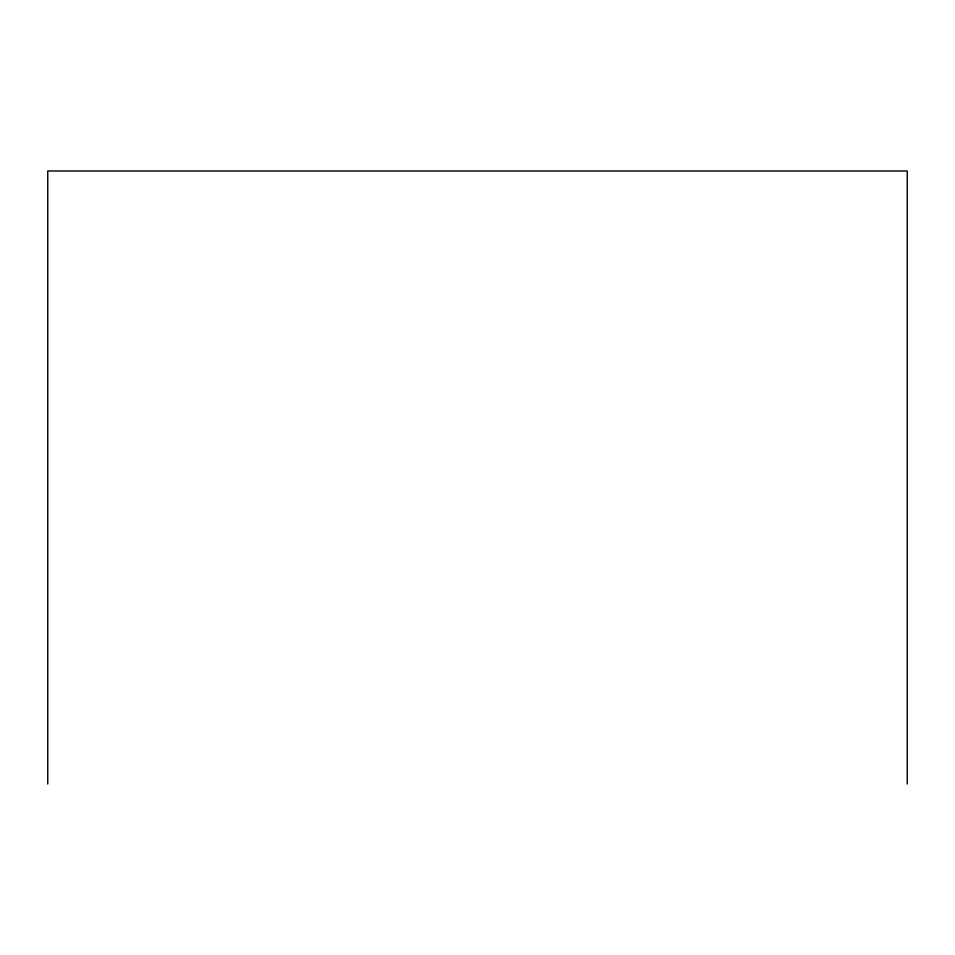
<?xml version="1.0" encoding="UTF-8"?>
<svg xmlns="http://www.w3.org/2000/svg" width="955" height="955" viewBox="0 0 955 955"><rect width="100%" height="100%" fill="white"/><g stroke="black" fill="none" stroke-linecap="round" stroke-linejoin="round"><path stroke-width="1.43" d="M907.25 784.007L907.25 170.993L47.75 170.993L47.75 784.007"/></g></svg>
